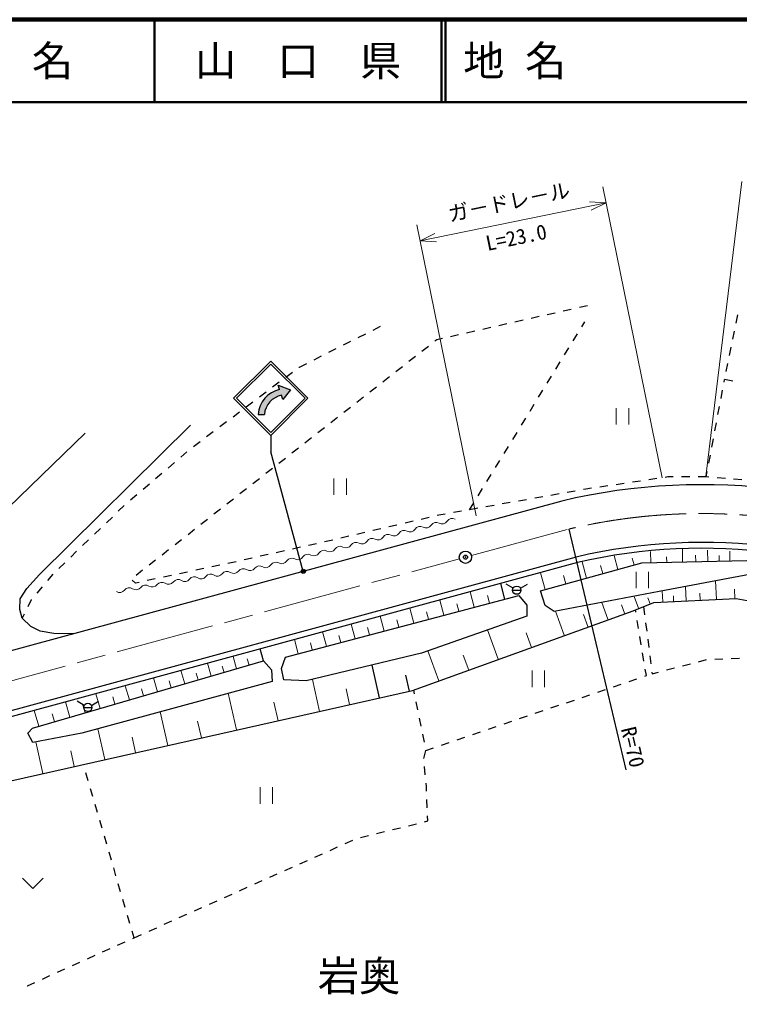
# Model space of a CAD drawing. Units: millimetres, scale not verified. Extents: x 40000 to 680000, y 20000 to 380000.
# Drawn here: x 316626 to 403861, y 261858 to 380000 of the extents above; entities that cross this region are included whole.
import ezdxf
from ezdxf.enums import TextEntityAlignment as Align

# ---------------------------------------------------------------- set-up
doc = ezdxf.new("R2010")
doc.units = ezdxf.units.MM
doc.header["$LTSCALE"] = 1000
doc.header["$PDMODE"] = 32
doc.header["$PDSIZE"] = 500
doc.linetypes.add('CHAIN', pattern=[18.5, 12, -1.5, 3.5, -1.5])
for name, color, linetype, lineweight in [('M-BGD-RSTR', 7, 'Continuous', 25), ('M-BMK', 2, 'CHAIN', 13), ('M-BMK-SRVR', 3, 'Continuous', 25), ('M-STR-HTXT', 7, 'Continuous', 13), ('M-STR-STRC', 7, 'Continuous', 25), ('M-TTL', 2, 'Continuous', 140), ('M-TTL-LINE', 7, 'Continuous', 50)]:
    doc.layers.add(name, color=color, linetype=linetype, lineweight=lineweight)
doc.layers.add('M-TTL-TXT', color=7, linetype='Continuous')
doc.styles.add('@ＭＳ ゴシック', font='')
doc.styles.add('ＭＳ ゴシック', font='')
doc.styles.get('@ＭＳ ゴシック').set_extended_font_data('@MS Gothic')
doc.styles.get('ＭＳ ゴシック').set_extended_font_data('MS Gothic')

msp = doc.modelspace()

# ---------------------------------------------------------------- hatches: boundary and pattern name
at = {"layer": 'M-STR-STRC'}
msp.add_hatch(color=256, dxfattribs=at).paths.add_polyline_path([(348147, 335181), (347981, 335700), (349451, 335136), (348539, 333952), (348373, 334471), (348329, 334462), (348285, 334452), (348241, 334441), (348198, 334430), (348154, 334418), (348111, 334405), (348068, 334391), (348025, 334377), (347983, 334361), (347940, 334346), (347898, 334329), (347857, 334311), (347815, 334293), (347774, 334275), (347734, 334255), (347693, 334235), (347653, 334214), (347614, 334192), (347575, 334170), (347536, 334147), (347497, 334123), (347459, 334099), (347422, 334074), (347385, 334048), (347348, 334022), (347312, 333995), (347276, 333967), (347241, 333939), (347206, 333910), (347172, 333881), (347138, 333851), (347105, 333820), (347072, 333789), (347040, 333757), (347009, 333725), (346978, 333692), (346947, 333659), (346918, 333625), (346888, 333591), (346860, 333556), (346832, 333520), (346805, 333484), (346778, 333448), (346752, 333411), (346726, 333374), (346701, 333336), (346677, 333298), (346654, 333260), (346631, 333221), (346609, 333181), (346588, 333142), (346567, 333102), (346547, 333061), (346527, 333020), (346509, 332979), (346491, 332938), (346474, 332896), (346457, 332854), (346442, 332812), (346427, 332769), (346413, 332726), (346399, 332683), (346386, 332640), (346375, 332596), (346363, 332553), (346353, 332509), (346343, 332465), (346334, 332420), (346326, 332376), (346319, 332331), (346313, 332287), (346307, 332242), (346302, 332197), (346298, 332152), (346297, 332148), (345554, 332149), (345557, 332188), (345562, 332246), (345568, 332304), (345574, 332361), (345582, 332419), (345591, 332476), (345601, 332533), (345612, 332590), (345624, 332647), (345637, 332704), (345651, 332760), (345666, 332816), (345682, 332872), (345699, 332928), (345717, 332983), (345735, 333038), (345755, 333093), (345776, 333147), (345797, 333201), (345820, 333254), (345843, 333307), (345868, 333360), (345893, 333412), (345919, 333464), (345947, 333515), (345975, 333566), (346004, 333617), (346033, 333666), (346064, 333716), (346096, 333764), (346128, 333813), (346161, 333860), (346195, 333907), (346230, 333954), (346266, 334000), (346302, 334045), (346339, 334089), (346377, 334133), (346416, 334177), (346456, 334219), (346496, 334261), (346537, 334302), (346578, 334343), (346621, 334382), (346664, 334421), (346708, 334459), (346752, 334497), (346797, 334533), (346843, 334569), (346889, 334604), (346936, 334639), (346983, 334672), (347031, 334705), (347080, 334736), (347129, 334767), (347179, 334797), (347229, 334826), (347280, 334855), (347331, 334882), (347383, 334908), (347435, 334934), (347488, 334959), (347540, 334982), (347594, 335005), (347648, 335027), (347702, 335048), (347756, 335068), (347811, 335087), (347866, 335105), (347922, 335122), (347978, 335138), (348034, 335153), (348090, 335168)])

# ---------------------------------------------------------------- linework, layer by layer
at = {"layer": 'M-BGD-RSTR'}
for p, q in [((384459, 345138), (385434, 345358)), ((378607, 343813), (379582, 344034)), ((380557, 344254), (381533, 344475)), ((382508, 344696), (383483, 344917)), ((403457, 343222), (403661, 344201)), ((360316, 342782), (359423, 342333)), ((372755, 342488), (373730, 342709)), ((374705, 342929), (375681, 343150)), ((376656, 343371), (377631, 343592)), ((384747, 342767), (385107, 343355)), ((358530, 341884), (357636, 341434)), ((368853, 341604), (369829, 341825)), ((370804, 342046), (371779, 342267)), ((383702, 341061), (384224, 341914)), ((403050, 341264), (403254, 342243)), ((356743, 340985), (355849, 340536)), ((365383, 339814), (366171, 340431)), ((366958, 341047), (367188, 341227)), ((367188, 341227), (367878, 341384)), ((402644, 339306), (402847, 340285)), ((353169, 339188), (352276, 338739)), ((354956, 340087), (354063, 339638)), ((363809, 338581), (364596, 339197)), ((382658, 339356), (383180, 340208)), ((351382, 338290), (350500, 337846)), ((362234, 337348), (363021, 337964)), ((381613, 337650), (382135, 338503)), ((402237, 337347), (402440, 338327)), ((349691, 337238), (348891, 336638)), ((350500, 337846), (350490, 337839)), ((360660, 336114), (361447, 336731)), ((380568, 335945), (381091, 336797)), ((348091, 336037), (347292, 335437)), ((401993, 336060), (402054, 336382)), ((403034, 336185), (402054, 336382)), ((346492, 334836), (345693, 334235)), ((359085, 334881), (359872, 335498)), ((379524, 334239), (380046, 335092)), ((401624, 334094), (401809, 335077)), ((344893, 333635), (344093, 333034)), ((357511, 333648), (358298, 334264)), ((378479, 332534), (379001, 333386)), ((343294, 332434), (342494, 331833)), ((355936, 332415), (356723, 333031)), ((401255, 332128), (401440, 333111)), ((319057, 312745), (337362, 330844)), ((341695, 331233), (340895, 330632)), ((354362, 331181), (355149, 331798)), ((377435, 330828), (377957, 331681)), ((400886, 330163), (401071, 331145)), ((324579, 329873), (311855, 317558)), ((340095, 330032), (339296, 329431)), ((352787, 329948), (353574, 330565)), ((376390, 329122), (376912, 329975)), ((338496, 328831), (337697, 328230)), ((351213, 328715), (352000, 329331)), ((400517, 328197), (400701, 329180)), ((336920, 327601), (336159, 326952)), ((349638, 327482), (350425, 328098)), ((375345, 327417), (375868, 328270)), ((335399, 326302), (334638, 325653)), ((348063, 326248), (348851, 326865)), ((374301, 325711), (374823, 326564)), ((400148, 326231), (400332, 327214)), ((333878, 325003), (333118, 324354)), ((346489, 325015), (347276, 325632)), ((399839, 324585), (399963, 325249)), ((344914, 323782), (345702, 324399)), ((373256, 324006), (373779, 324859)), ((389897, 323781), (388908, 323634)), ((391875, 324075), (390886, 323928)), ((393853, 324369), (392864, 324222)), ((395186, 324566), (394842, 324515)), ((395839, 324569), (395186, 324566)), ((397839, 324577), (396839, 324573)), ((399839, 324585), (398839, 324581)), ((400162, 324557), (399839, 324585)), ((402155, 324385), (401158, 324471)), ((404147, 324214), (403151, 324300)), ((332357, 323704), (331597, 323055)), ((343340, 322549), (344127, 323165)), ((372212, 322300), (372734, 323153)), ((383968, 322864), (382983, 322690)), ((385229, 323088), (384952, 323039)), ((385940, 323193), (385229, 323088)), ((387918, 323487), (386929, 323340)), ((382340, 321653), (176757, 265712)), ((330837, 322405), (330076, 321756)), ((341765, 321315), (342553, 321932)), ((371167, 320595), (371689, 321448)), ((376090, 321468), (375106, 321293)), ((378060, 321817), (377075, 321642)), ((380029, 322166), (379044, 321991)), ((381998, 322515), (381014, 322340)), ((329319, 321103), (328598, 320410)), ((340191, 320082), (340978, 320699)), ((370182, 320420), (369198, 320246)), ((372152, 320769), (371167, 320595)), ((374121, 321118), (373136, 320944)), ((327877, 319717), (327156, 319024)), ((338616, 318849), (339404, 319466)), ((364310, 319202), (363336, 318974)), ((366257, 319658), (365283, 319430)), ((367434, 319933), (367231, 319885)), ((368213, 320071), (367434, 319933)), ((326435, 318331), (325714, 317638)), ((337042, 317616), (337829, 318232)), ((358468, 317834), (357494, 317607)), ((360415, 318290), (359441, 318062)), ((362362, 318746), (361389, 318518)), ((383203, 318260), (390099, 289064)), ((324993, 316945), (324272, 316252)), ((335467, 316382), (336255, 316999)), ((354573, 316923), (353599, 316695)), ((356520, 317379), (355547, 317151)), ((323551, 315559), (322830, 314866)), ((333893, 315149), (334680, 315766)), ((348719, 315607), (347743, 315390)), ((350671, 316042), (349695, 315825)), ((352623, 316477), (351647, 316260)), ((384064, 314868), (226841, 272086)), ((332318, 313916), (333106, 314533)), ((342689, 314264), (341885, 314093)), ((342862, 314303), (342689, 314264)), ((344815, 314738), (343839, 314520)), ((346767, 315173), (345791, 314955)), ((392019, 314158), (407469, 314491)), ((384236, 314189), (227024, 271410)), ((322109, 314173), (321389, 313480)), ((330744, 312683), (331531, 313299)), ((338951, 313468), (337973, 313259)), ((340907, 313884), (339929, 313676)), ((379754, 310783), (392019, 314158)), ((407516, 313207), (394111, 310688)), ((317532, 311073), (319057, 312745)), ((320679, 312777), (320034, 312013)), ((330662, 311701), (330273, 312055)), ((333082, 312217), (332104, 312009)), ((335039, 312634), (334060, 312425)), ((336995, 313051), (336017, 312842)), ((316710, 309782), (317532, 311073)), ((319388, 311249), (318743, 310485)), ((331126, 311800), (330662, 311701)), ((375443, 309765), (374943, 311660)), ((376444, 311097), (375578, 311597)), ((376377, 310847), (377377, 310847)), ((377310, 311097), (378176, 311597)), ((380325, 308977), (379754, 310783)), ((316681, 308491), (316710, 309782)), ((318058, 309674), (317636, 308836)), ((318097, 309721), (318058, 309674)), ((348855, 302749), (377140, 310213)), ((377140, 310213), (378091, 309024)), ((394111, 310688), (381418, 308264)), ((393483, 309370), (403448, 309848)), ((403448, 309848), (410131, 308654)), ((316945, 307465), (316681, 308491)), ((364260, 298698), (390977, 308356)), ((378091, 309024), (378091, 307693)), ((381418, 308264), (380325, 308977)), ((390977, 308356), (393483, 309370)), ((391298, 308181), (391250, 308467)), ((392231, 308864), (392359, 307872)), ((317186, 307943), (316945, 307465)), ((318001, 306438), (316945, 307465)), ((378091, 307693), (365351, 303225)), ((391626, 306208), (391462, 307194)), ((319116, 305880), (318001, 306438)), ((392487, 306880), (392615, 305888)), ((320788, 305587), (319116, 305880)), ((323181, 305555), (320788, 305587)), ((391953, 304235), (391790, 305221)), ((392743, 304897), (392871, 303905)), ((346193, 302274), (345772, 303723)), ((348380, 301371), (348855, 302749)), ((365351, 303225), (351375, 299849)), ((392281, 302262), (392117, 303248)), ((392999, 302913), (393127, 301921)), ((400860, 302504), (401859, 302539)), ((402859, 302574), (403858, 302609)), ((318193, 294145), (346193, 302274)), ((346193, 302274), (347144, 301180)), ((348665, 299992), (348380, 301371)), ((360254, 297799), (359360, 301778)), ((392575, 300497), (392445, 301276)), ((395025, 301184), (395993, 301434)), ((396961, 301685), (397929, 301935)), ((398897, 302186), (399865, 302436)), ((347144, 301180), (347239, 299802)), ((363883, 298614), (363450, 300545)), ((390481, 299787), (391428, 300108)), ((392375, 300429), (392575, 300497)), ((393255, 300930), (393281, 300732)), ((393281, 300732), (394057, 300933)), ((347239, 299802), (324183, 293527)), ((351375, 299849), (348665, 299992)), ((388587, 299145), (389534, 299466)), ((304856, 285361), (364260, 298698)), ((364488, 298295), (364396, 298748)), ((384799, 297860), (385746, 298181)), ((386693, 298502), (387640, 298824)), ((324475, 296891), (323609, 297391)), ((324408, 296641), (325408, 296641)), ((325341, 296891), (326207, 297391)), ((364888, 296335), (364688, 297315)), ((381011, 296575), (381958, 296897)), ((382905, 297218), (383852, 297539)), ((365288, 294376), (365088, 295356)), ((377223, 295291), (378170, 295612)), ((379117, 295933), (380064, 296254)), ((373434, 294006), (374381, 294327)), ((375328, 294648), (376276, 294970)), ((317623, 293527), (318193, 294145)), ((318241, 292386), (317623, 293527)), ((324183, 293527), (318241, 292386)), ((365688, 292416), (365488, 293396)), ((369646, 292721), (370593, 293043)), ((371540, 293364), (372487, 293685)), ((367752, 292079), (368699, 292400)), ((365625, 290464), (365858, 291437)), ((365858, 291437), (366805, 291758)), ((324389, 289672), (324369, 289742)), ((365779, 288478), (365678, 289473)), ((324950, 287752), (324670, 288712)), ((365921, 287076), (365880, 287483)), ((325511, 285832), (325231, 286792)), ((365945, 286486), (365921, 287076)), ((326072, 283912), (325792, 284872)), ((366027, 284487), (365986, 285486)), ((326633, 281993), (326353, 282953)), ((363760, 282313), (364731, 282554)), ((365701, 282794), (366092, 282891)), ((366092, 282891), (366067, 283488)), ((359877, 281351), (360848, 281592)), ((361819, 281832), (362789, 282073)), ((327195, 280073), (326914, 281033)), ((356081, 280140), (356994, 280547)), ((357936, 280870), (358907, 281111)), ((327756, 278153), (327475, 279113)), ((352427, 278510), (353341, 278918)), ((354254, 279325), (355167, 279732)), ((350601, 277696), (351514, 278103)), ((328317, 276234), (328036, 277194)), ((346948, 276066), (347861, 276474)), ((348774, 276881), (349688, 277288)), ((328878, 274314), (328597, 275274)), ((345121, 275252), (346034, 275659)), ((343295, 274437), (344208, 274844)), ((329439, 272394), (329158, 273354)), ((339642, 272808), (340555, 273215)), ((341468, 273622), (342381, 274030)), ((337815, 271993), (338728, 272400)), ((330000, 270475), (329720, 271435)), ((334162, 270364), (335075, 270771)), ((335988, 271178), (336902, 271586)), ((330509, 268734), (330281, 269515)), ((332335, 269549), (333249, 269956)), ((328514, 267837), (329427, 268248)), ((330339, 268658), (330509, 268734)), ((330509, 268734), (331422, 269142)), ((326690, 267017), (327602, 267427)), ((324866, 266197), (325778, 266607)), ((321218, 264556), (322130, 264966)), ((323042, 265377), (323954, 265787)), ((319394, 263736), (320306, 264146)), ((317570, 262919), (317576, 262918)), ((317576, 262918), (318482, 263326))]:
    msp.add_line(p, q, dxfattribs=at)
at = {"layer": 'M-BGD-RSTR', "lineweight": 13}
for p, q in [((388933, 332914), (388933, 330914)), ((390433, 332914), (390433, 330914)), ((354730, 324387), (354730, 322387)), ((356230, 324387), (356230, 322387)), ((391349, 313087), (391349, 311087)), ((392849, 313087), (392849, 311087)), ((378753, 301108), (378753, 299108)), ((380253, 301108), (380253, 299108)), ((345780, 286968), (345780, 284968)), ((347280, 286968), (347280, 284968)), ((316991, 275968), (318241, 274718)), ((319491, 275968), (318241, 274718))]:
    msp.add_line(p, q, dxfattribs=at)
at = {"layer": 'M-BGD-RSTR', "lineweight": 18}
for p, q in [((393124, 314182), (393094, 315556)), ((396973, 314265), (396939, 315846)), ((400033, 314331), (400003, 315713)), ((402708, 314388), (402682, 315597)), ((385340, 312320), (384798, 314291)), ((389127, 313362), (388667, 315034)), ((391090, 313902), (390859, 314738)), ((395049, 314223), (395034, 314910)), ((398554, 314299), (398537, 315090)), ((401415, 314361), (401400, 315052)), ((387311, 312863), (387040, 313848)), ((380317, 310938), (379758, 312970)), ((382829, 311629), (382549, 312645)), ((401059, 309733), (400952, 311964)), ((394563, 309422), (394500, 310742)), ((397387, 309557), (397305, 311273)), ((403289, 309840), (403236, 310955)), ((368019, 307806), (367534, 309644)), ((371710, 308780), (371217, 310646)), ((373576, 309272), (373330, 310206)), ((391619, 308690), (391104, 310098)), ((393027, 309204), (392770, 309908)), ((395882, 309485), (395851, 310145)), ((399103, 309640), (399062, 310497)), ((364385, 306847), (363907, 308657)), ((369857, 308291), (369615, 309210)), ((387915, 307337), (387178, 309355)), ((389933, 308074), (389564, 309083)), ((360806, 305903), (360335, 307685)), ((362588, 306373), (362353, 307264)), ((366195, 307325), (365956, 308230)), ((382611, 305400), (381556, 308290)), ((385500, 306455), (384973, 307900)), ((357281, 304973), (356818, 306728)), ((359037, 305436), (358805, 306314)), ((374637, 302488), (373344, 306028)), ((350392, 303155), (349942, 304857)), ((353810, 304057), (353354, 305786)), ((355539, 304513), (355311, 305377)), ((378641, 303897), (377995, 305667)), ((352094, 303604), (351870, 304455)), ((342933, 301327), (342497, 302831)), ((344437, 301764), (344219, 302516)), ((367418, 299852), (366091, 303484)), ((371051, 301178), (370387, 302995)), ((339848, 300432), (339396, 301987)), ((341404, 300883), (341178, 301661)), ((333353, 298546), (332869, 300211)), ((336655, 299505), (336188, 301115)), ((338265, 299972), (338031, 300777)), ((329935, 297554), (329435, 299277)), ((331658, 298054), (331408, 298916)), ((335018, 299029), (334776, 299862)), ((352994, 296169), (352127, 300031)), ((356624, 296984), (356190, 298915)), ((326400, 296527), (325882, 298310)), ((328183, 297045), (327924, 297936)), ((342923, 293908), (341925, 298356)), ((322742, 295465), (322206, 297310)), ((324586, 296001), (324318, 296923)), ((347959, 295038), (347459, 297262)), ((318957, 294367), (318403, 296275)), ((320865, 294921), (320588, 295875)), ((334593, 292038), (333678, 296111)), ((338667, 292952), (338210, 294989)), ((326963, 290324), (326126, 294056)), ((330694, 291162), (330276, 293028)), ((319450, 288637), (318593, 292454)), ((323266, 289494), (322838, 291402))]:
    msp.add_line(p, q, dxfattribs=at)
at = {"layer": 'M-BGD-RSTR'}
for centre in [(376877, 310847), (324908, 296641)]:
    msp.add_circle(centre, 500, dxfattribs=at)
for radius, start, end in [(73500, 61.28249, 103.33649), (66500, 61.28249, 103.23972), (65800, 61.26933, 103.2292)]:
    msp.add_arc((399294, 250135), radius, start, end, dxfattribs=at)
at = {"layer": 'M-BGD-RSTR', "lineweight": 18}
for centre, start, end in [((367107, 318339), 60.34364, 147.54928), ((367824, 319599), 240.34364, 327.54928), ((369048, 318821), 60.34364, 147.54928), ((363224, 317375), 60.34364, 147.54928), ((363942, 318635), 240.34364, 327.54928), ((365165, 317857), 60.34364, 147.54928), ((365883, 319117), 240.34364, 327.54928), ((357401, 315928), 60.34364, 147.54928), ((358119, 317189), 240.34364, 327.54928), ((359342, 316411), 60.34364, 147.54928), ((360060, 317671), 240.34364, 327.54928), ((361283, 316893), 60.34364, 147.54928), ((362001, 318153), 240.34364, 327.54928), ((353519, 314964), 60.34364, 147.54928), ((354237, 316224), 240.34364, 327.54928), ((355460, 315446), 60.34364, 147.54928), ((356178, 316707), 240.34364, 327.54928), ((348414, 314778), 240.34364, 327.54928), ((349637, 314000), 60.34364, 147.54928), ((350355, 315260), 240.34364, 327.54928), ((351578, 314482), 60.34364, 147.54928), ((352296, 315742), 240.34364, 327.54928), ((341762, 312406), 55.90023, 143.10587), ((342575, 313606), 235.90023, 323.10587), ((343735, 312736), 55.90023, 143.10587), ((344548, 313936), 235.90023, 323.10587), ((345707, 313066), 55.90023, 143.10587), ((346473, 314296), 240.34364, 327.54928), ((347696, 313518), 60.34364, 147.54928), ((335845, 311415), 55.90023, 143.10587), ((336657, 312616), 235.90023, 323.10587), ((337817, 311745), 55.90023, 143.10587), ((338630, 312946), 235.90023, 323.10587), ((339790, 312075), 55.90023, 143.10587), ((340603, 313276), 235.90023, 323.10587), ((328767, 311295), 235.90023, 323.10587), ((329927, 310424), 55.90023, 143.10587), ((330740, 311625), 235.90023, 323.10587), ((331899, 310755), 55.90023, 143.10587), ((332712, 311955), 235.90023, 323.10587), ((333872, 311085), 55.90023, 143.10587), ((334685, 312285), 235.90023, 323.10587)]:
    msp.add_arc(centre, 725, start, end, dxfattribs=at)
at = {"layer": 'M-BMK'}
for p, q in [((371383, 315044), (383203, 318260)), ((274891, 288788), (369935, 314650))]:
    msp.add_line(p, q, dxfattribs=at)
msp.add_arc((399294, 250135), 70000, 61.28249, 103.28992, dxfattribs=at)
at = {"layer": 'M-BMK-SRVR'}
msp.add_circle((370659, 314847), 750, dxfattribs=at)
msp.add_point((370659, 314847), dxfattribs=at)
at = {"layer": 'M-STR-HTXT'}
for p, q in [((399790, 324627), (404136, 360364)), ((394502, 324471), (387292, 359742)), ((365159, 353176), (387693, 357782)), ((387693, 357782), (385696, 357903)), ((385904, 356888), (387693, 357782)), ((371968, 319865), (364758, 355135)), ((366948, 354070), (365159, 353176)), ((365159, 353176), (367155, 353056))]:
    msp.add_line(p, q, dxfattribs=at)
at = {"layer": 'M-STR-STRC'}
for p, q in [((342573, 334102), (347073, 338602)), ((342927, 334102), (347073, 338249)), ((351574, 334102), (347074, 338602)), ((351220, 334102), (347076, 338247)), ((347981, 335700), (349451, 335136)), ((348147, 335181), (347981, 335700)), ((348539, 333952), (348373, 334471)), ((349451, 335136), (348539, 333952)), ((342574, 334102), (347073, 329602)), ((342927, 334102), (347073, 329956)), ((347074, 329602), (351574, 334102)), ((347074, 329955), (351220, 334102)), ((345554, 332149), (346297, 332148)), ((347074, 329602), (347074, 327602)), ((351012, 313128), (347074, 327602))]:
    msp.add_line(p, q, dxfattribs=at)
for radius in [150, 120, 90, 60, 30]:
    msp.add_circle((351012, 313128), radius, dxfattribs=at)
for radius, start, end in [(3327, 102.62812, 176.29677), (2586, 101.16557, 175.26003)]:
    msp.add_arc((348874, 331934), radius, start, end, dxfattribs=at)
msp.add_point((351012, 313128), dxfattribs=at)
at = {"layer": 'M-TTL'}
msp.add_line((680000, 380000), (40000, 380000), dxfattribs=at)
at = {"layer": 'M-TTL-LINE'}
for p, q in [((333000, 380000), (333000, 370000)), ((367750, 380000), (367750, 370000)), ((368250, 380000), (368250, 370000)), ((40000, 370000), (680000, 370000))]:
    msp.add_line(p, q, dxfattribs=at)

# ---------------------------------------------------------------- texts
at = {"layer": 'M-BGD-RSTR', "style": 'ＭＳ ゴシック'}
msp.add_text('R=70', height=1833, rotation=283.29, dxfattribs=at).set_placement((388950, 293930), align=Align.BOTTOM_LEFT)
msp.add_text('岩奥', height=3666, dxfattribs=at).set_placement((357765, 264101), align=Align.MIDDLE_CENTER)
at = {"layer": 'M-STR-HTXT', "style": 'ＭＳ ゴシック'}
msp.add_text('ガ－ドレ－ル', height=1833, rotation=11.553, dxfattribs=at).set_placement((376225, 356459), align=Align.BOTTOM_CENTER)
at = {"layer": 'M-STR-HTXT', "style": '@ＭＳ ゴシック'}
msp.add_text('L=23.0', height=1833, rotation=11.553, dxfattribs=at).set_placement((376626, 354499), align=Align.TOP_CENTER)
at = {"layer": 'M-TTL-TXT', "style": 'ＭＳ ゴシック'}
for s, p in [('県\u3000名', (315625, 375000)), ('山\u3000口\u3000県', (350375, 375000))]:
    msp.add_text(s, height=3666, dxfattribs=at).set_placement(p, align=Align.MIDDLE_CENTER)
msp.add_text('地 名', height=3666, dxfattribs=at).set_placement((370380, 375000), align=Align.MIDDLE_LEFT)

doc.saveas('drawing.dxf')
